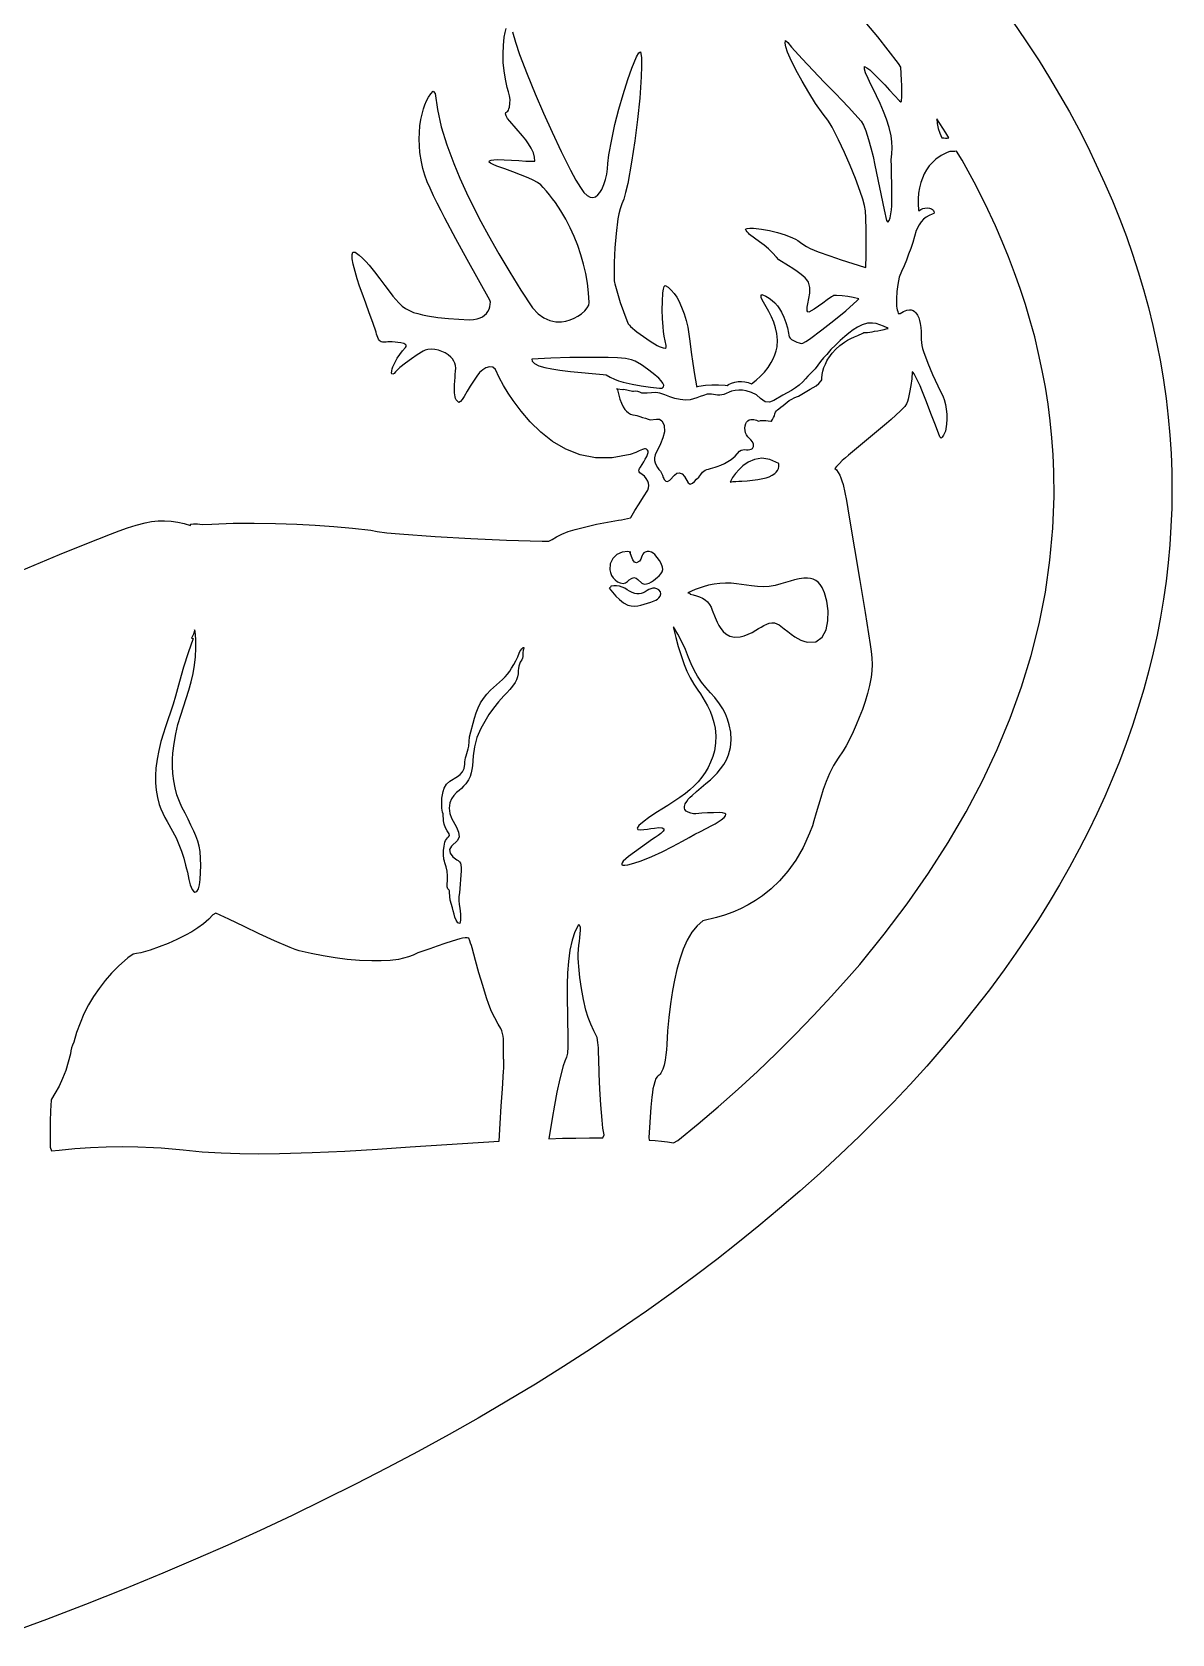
# Model space of a CAD drawing. Extents: x 0.6 to 24.6, y 0.3 to 12.3.
# Drawn here: x 19.74 to 24.57, y 1.49 to 8.28 of the extents above; entities that cross this region are included whole.
import ezdxf

# ---------------------------------------------------------------- set-up
doc = ezdxf.new("R2010")
doc.units = 0
doc.linetypes.add('0', pattern=[0])
doc.layers.add('1', color=7, linetype='0')

msp = doc.modelspace()

# ---------------------------------------------------------------- linework, layer by layer
at = {"layer": '1'}
for points in [[(23.897501, 8.328125), (23.955118, 8.244202), (24.011026, 8.159058), (24.05546, 8.088013), (24.098185, 8.015991), (24.139444, 7.943054), (24.179239, 7.869324), (24.217325, 7.794678), (24.253702, 7.719299), (24.288614, 7.643127), (24.321817, 7.566223), (24.353312, 7.488586), (24.381144, 7.414917), (24.407511, 7.340576), (24.431681, 7.265625), (24.454142, 7.190125), (24.474894, 7.114075), (24.493448, 7.037537), (24.510294, 6.960571), (24.525431, 6.883179), (24.53837, 6.805481), (24.549601, 6.727478), (24.558878, 6.649231), (24.565714, 6.572388), (24.570597, 6.495117), (24.573526, 6.417725), (24.574503, 6.340332), (24.573526, 6.262878), (24.570353, 6.185486), (24.56547, 6.108215), (24.558634, 6.031128), (24.549601, 5.954163), (24.538858, 5.877502), (24.526163, 5.801147), (24.511271, 5.725159), (24.494669, 5.649536), (24.476114, 5.574341), (24.454874, 5.496277), (24.431681, 5.418762), (24.406778, 5.341797), (24.380167, 5.265503), (24.351603, 5.189758), (24.321329, 5.114746), (24.289347, 5.040466), (24.255655, 4.966919), (24.220255, 4.894226), (24.180948, 4.817505), (24.139933, 4.741638), (24.097696, 4.666626), (24.053507, 4.592529), (24.008097, 4.519348), (23.960978, 4.447083), (23.912638, 4.375854), (23.862589, 4.305603), (23.800089, 4.221436), (23.736124, 4.13855), (23.67045, 4.056946), (23.603312, 3.976685), (23.534464, 3.897705), (23.463907, 3.820129), (23.39213, 3.743958), (23.318644, 3.66925), (23.249308, 3.600586), (23.166544, 3.521729), (23.082315, 3.444275), (22.996866, 3.368103), (22.91044, 3.293335), (22.822794, 3.21991), (22.733927, 3.147888), (22.643839, 3.077332), (22.552774, 3.00824), (22.460489, 2.940552), (22.345743, 2.858887), (22.229532, 2.778931), (22.112345, 2.700684), (21.993937, 2.624268), (21.874552, 2.549561), (21.753946, 2.476685), (21.632364, 2.40564), (21.509562, 2.336365), (21.37797, 2.264404), (21.245401, 2.194031), (21.111856, 2.125305), (20.977823, 2.058228), (20.842813, 1.992859), (20.706827, 1.929138), (20.570108, 1.867126), (20.432901, 1.806763), (20.294718, 1.748108), (20.130899, 1.680786), (19.966349, 1.615356), (19.80131, 1.55188), (19.635294, 1.490234)], [(19.641886, 5.976379), (19.749063, 6.021912), (19.85673, 6.066589), (19.96464, 6.110229), (20.073038, 6.153015), (20.108927, 6.16687), (20.145304, 6.179565), (20.182169, 6.191162), (20.219278, 6.201538), (20.246866, 6.20636), (20.274454, 6.208984), (20.302286, 6.209412), (20.330118, 6.207642), (20.357706, 6.203735), (20.38505, 6.197632), (20.411661, 6.189392), (20.410929, 6.190796), (20.410929, 6.192322), (20.411661, 6.193665), (20.412882, 6.194641), (20.415079, 6.195618), (20.424112, 6.196838), (20.433146, 6.197205), (20.441935, 6.196655), (20.450968, 6.195313), (20.464396, 6.193481), (20.502726, 6.195313), (20.592569, 6.198914), (20.682657, 6.200012), (20.772501, 6.19873), (20.862345, 6.194946), (20.941202, 6.190857), (21.019815, 6.185486), (21.098429, 6.178711), (21.177042, 6.170593), (21.203409, 6.164551), (21.244181, 6.159058), (21.298136, 6.153748), (21.449259, 6.143127), (21.600626, 6.134583), (21.751993, 6.128174), (21.903605, 6.123779), (21.932169, 6.123718), (21.946329, 6.130005), (21.963907, 6.142212), (21.986612, 6.153381), (22.013224, 6.163635), (22.042765, 6.172913), (22.088419, 6.184387), (22.134317, 6.194702), (22.18046, 6.203857), (22.226847, 6.211853), (22.239542, 6.214172), (22.252237, 6.216736), (22.264933, 6.219543), (22.277384, 6.222656), (22.279337, 6.223938), (22.296915, 6.253174), (22.314737, 6.282227), (22.333048, 6.311035), (22.351603, 6.339661), (22.355021, 6.348999), (22.355997, 6.358826), (22.354776, 6.368652), (22.351114, 6.377869), (22.345011, 6.388733), (22.337198, 6.398315), (22.327921, 6.406433), (22.317179, 6.412842), (22.314737, 6.417236), (22.314005, 6.422119), (22.314737, 6.427063), (22.316935, 6.431519), (22.319864, 6.437439), (22.326944, 6.448242), (22.334024, 6.459229), (22.340616, 6.470398), (22.346964, 6.481689), (22.350626, 6.490295), (22.353312, 6.499329), (22.352823, 6.504639), (22.350626, 6.50946), (22.346476, 6.513062), (22.341593, 6.515015), (22.337687, 6.514893), (22.32963, 6.51239), (22.321817, 6.509399), (22.314249, 6.505981), (22.306681, 6.502075), (22.300333, 6.499146), (22.27714, 6.491028), (22.200968, 6.475952), (22.129923, 6.476196), (22.064005, 6.489502), (22.003214, 6.513672), (21.947794, 6.546509), (21.897745, 6.585693), (21.852823, 6.62915), (21.813761, 6.674438), (21.780558, 6.719421), (21.759317, 6.751038), (21.739786, 6.783691), (21.72172, 6.8172), (21.705362, 6.851563), (21.694132, 6.861084), (21.679483, 6.862732), (21.665079, 6.858704), (21.651407, 6.850037), (21.638224, 6.837646), (21.625772, 6.822449), (21.611856, 6.801575), (21.598185, 6.780334), (21.585245, 6.758789), (21.573038, 6.736877), (21.564493, 6.724365), (21.556925, 6.715698), (21.549845, 6.711548), (21.543985, 6.716187), (21.539347, 6.721985), (21.536173, 6.728638), (21.53422, 6.73584), (21.532022, 6.752502), (21.53129, 6.769287), (21.53129, 6.786133), (21.532755, 6.802856), (21.533976, 6.816467), (21.534952, 6.830078), (21.535929, 6.843689), (21.536661, 6.8573), (21.535685, 6.867554), (21.532999, 6.877563), (21.528849, 6.887024), (21.523233, 6.895691), (21.516397, 6.903381), (21.504679, 6.913086), (21.491739, 6.921265), (21.478067, 6.927795), (21.463663, 6.932556), (21.448771, 6.935547), (21.43339, 6.936646), (21.418253, 6.935852), (21.407755, 6.933228), (21.399454, 6.929016), (21.373819, 6.913147), (21.348673, 6.896362), (21.324015, 6.878601), (21.300333, 6.859924), (21.293497, 6.853882), (21.287149, 6.847473), (21.281046, 6.84082), (21.275187, 6.833862), (21.269571, 6.831482), (21.266397, 6.832336), (21.264688, 6.836121), (21.265909, 6.845093), (21.267862, 6.853821), (21.270792, 6.862366), (21.274698, 6.870483), (21.279581, 6.881836), (21.288614, 6.898926), (21.299112, 6.9151), (21.311075, 6.930298), (21.324503, 6.944275), (21.3267, 6.947937), (21.3267, 6.952148), (21.324991, 6.955994), (21.321573, 6.958496), (21.316446, 6.960938), (21.304239, 6.963867), (21.291788, 6.966064), (21.279337, 6.967468), (21.266642, 6.96814), (21.25712, 6.968872), (21.249308, 6.967957), (21.241495, 6.967468), (21.233683, 6.967224), (21.22587, 6.967407), (21.220499, 6.968872), (21.21586, 6.971619), (21.211954, 6.975464), (21.209269, 6.980225), (21.205851, 6.987061), (21.203165, 6.994141), (21.200724, 7.001404), (21.199015, 7.00885), (21.18461, 7.050354), (21.170206, 7.091736), (21.155069, 7.132996), (21.139933, 7.174133), (21.12919, 7.204712), (21.119425, 7.235535), (21.110392, 7.266663), (21.102335, 7.297974), (21.098185, 7.320801), (21.097208, 7.338074), (21.100626, 7.348816), (21.110636, 7.348267), (21.126749, 7.336243), (21.14213, 7.322998), (21.15629, 7.308655), (21.169474, 7.293335), (21.192179, 7.264709), (21.214396, 7.23584), (21.236612, 7.206726), (21.258341, 7.177429), (21.27006, 7.16217), (21.282511, 7.147461), (21.295694, 7.133362), (21.309366, 7.119873), (21.324503, 7.109436), (21.34086, 7.100586), (21.35795, 7.093384), (21.375528, 7.087952), (21.396036, 7.082581), (21.417521, 7.078125), (21.461466, 7.071777), (21.505655, 7.067017), (21.550089, 7.063782), (21.594522, 7.062073), (21.612101, 7.063354), (21.627481, 7.066101), (21.640177, 7.070129), (21.650187, 7.074707), (21.658976, 7.080811), (21.667032, 7.088379), (21.67338, 7.097168), (21.678263, 7.106934), (21.681437, 7.117371), (21.682901, 7.128174), (21.683878, 7.13623), (21.681437, 7.145386), (21.632853, 7.231567), (21.584757, 7.318115), (21.537394, 7.405029), (21.490519, 7.492249), (21.474405, 7.523865), (21.458536, 7.555603), (21.442911, 7.587524), (21.427774, 7.619568), (21.416056, 7.64679), (21.406046, 7.674622), (21.397745, 7.703064), (21.391397, 7.731934), (21.385294, 7.771118), (21.382608, 7.799194), (21.381876, 7.827393), (21.382608, 7.85553), (21.38505, 7.883667), (21.389444, 7.911499), (21.395304, 7.939087), (21.400187, 7.95636), (21.406046, 7.973328), (21.413126, 7.989807), (21.421427, 8.005737), (21.431437, 8.020325), (21.44169, 8.030396), (21.450235, 8.021667), (21.459024, 7.952698), (21.475626, 7.879456), (21.499063, 7.803101), (21.528116, 7.724915), (21.554728, 7.662292), (21.58256, 7.600342), (21.612101, 7.539124), (21.643351, 7.478638), (21.675821, 7.418945), (21.719767, 7.340759), (21.765665, 7.263611), (21.813028, 7.1875), (21.862345, 7.112549), (21.885782, 7.087402), (21.91044, 7.069763), (21.935587, 7.058777), (21.960733, 7.053589), (21.985636, 7.053406), (22.003702, 7.056274), (22.021524, 7.061218), (22.038614, 7.068054), (22.054728, 7.076782), (22.069864, 7.08728), (22.08378, 7.099426), (22.094522, 7.112244), (22.101114, 7.12439), (22.103067, 7.134888), (22.100138, 7.175964), (22.095255, 7.216797), (22.088175, 7.257385), (22.078897, 7.297485), (22.067911, 7.337097), (22.054728, 7.376099), (22.039591, 7.414429), (22.022501, 7.451904), (22.003458, 7.488403), (21.982706, 7.523987), (21.960245, 7.558411), (21.947794, 7.575195), (21.934855, 7.591431), (21.921183, 7.607239), (21.907022, 7.622559), (21.897257, 7.633484), (21.883097, 7.644043), (21.865274, 7.654236), (21.844522, 7.664001), (21.811563, 7.677002), (21.77836, 7.689514), (21.744913, 7.701599), (21.711466, 7.713257), (21.695841, 7.719666), (21.684366, 7.725403), (21.678019, 7.730774), (21.679972, 7.735046), (21.687784, 7.737976), (21.698771, 7.739807), (21.712198, 7.740723), (21.74296, 7.740173), (21.773478, 7.738953), (21.804239, 7.737122), (21.834757, 7.734619), (21.844034, 7.734131), (21.853312, 7.734009), (21.862589, 7.734131), (21.871866, 7.734619), (21.87089, 7.751648), (21.866007, 7.76947), (21.85673, 7.788757), (21.845987, 7.807251), (21.83378, 7.824829), (21.820353, 7.84137), (21.766397, 7.903442), (21.756876, 7.91571), (21.750284, 7.92627), (21.747355, 7.934937), (21.749063, 7.939941), (21.753702, 7.94281), (21.757608, 7.946594), (21.760782, 7.951172), (21.762735, 7.956299), (21.764688, 7.962708), (21.766886, 7.979004), (21.76713, 7.995483), (21.765177, 8.01178), (21.761271, 8.027771), (21.755167, 8.04718), (21.747355, 8.082153), (21.741739, 8.117554), (21.738565, 8.153198), (21.737589, 8.188965), (21.73881, 8.224792), (21.742228, 8.260437), (21.746134, 8.280334), (21.750772, 8.296692)], [(21.777384, 8.282959), (21.790079, 8.238647), (21.807901, 8.186157), (21.839884, 8.102783), (21.873575, 8.02002), (21.908976, 7.937927), (21.945841, 7.856567), (21.984171, 7.77594), (22.02421, 7.696045), (22.046915, 7.653992), (22.06547, 7.622498), (22.080118, 7.602173), (22.094034, 7.588989), (22.10673, 7.582031), (22.118692, 7.580566), (22.129679, 7.583801), (22.139444, 7.591064), (22.148478, 7.601501), (22.15629, 7.614258), (22.165323, 7.635254), (22.172647, 7.656982), (22.177774, 7.679321), (22.180948, 7.701965), (22.182169, 7.724854), (22.186319, 7.761047), (22.198282, 7.825867), (22.212198, 7.890259), (22.228067, 7.954102), (22.246378, 8.017456), (22.266397, 8.0802), (22.274698, 8.104736), (22.283731, 8.129089), (22.293497, 8.153137), (22.303751, 8.17688), (22.313517, 8.193787), (22.320597, 8.198425), (22.324259, 8.173401), (22.325235, 8.137329), (22.324015, 8.092224), (22.317179, 8.001282), (22.307901, 7.910583), (22.296427, 7.820129), (22.282511, 7.72998), (22.266153, 7.640259), (22.257364, 7.601807), (22.249308, 7.573853), (22.240763, 7.55365), (22.233927, 7.532837), (22.228556, 7.511597), (22.224894, 7.48999), (22.217081, 7.428284), (22.211954, 7.366333), (22.209024, 7.304199), (22.20878, 7.242004), (22.208536, 7.234863), (22.209024, 7.227661), (22.210001, 7.220581), (22.211466, 7.213562), (22.222696, 7.174377), (22.234903, 7.135437), (22.247843, 7.096863), (22.262003, 7.058594), (22.264933, 7.051575), (22.268595, 7.044983), (22.273233, 7.03894), (22.278605, 7.033569), (22.305216, 7.011414), (22.333048, 6.990601), (22.361856, 6.971191), (22.391642, 6.953247), (22.399454, 6.949097), (22.407511, 6.945801), (22.416056, 6.94342), (22.424601, 6.941895), (22.429972, 6.944214), (22.429239, 6.952454), (22.424845, 6.972107), (22.421183, 6.991882), (22.418497, 7.011841), (22.416788, 7.031921), (22.414103, 7.067871), (22.412882, 7.103943), (22.41337, 7.140015), (22.415323, 7.176025), (22.417521, 7.19165), (22.420938, 7.202393), (22.424845, 7.207581), (22.43754, 7.200195), (22.451212, 7.1875), (22.463419, 7.173401), (22.473917, 7.15802), (22.482706, 7.141663), (22.494669, 7.114685), (22.505167, 7.086975), (22.513956, 7.058716), (22.520792, 7.029968), (22.525919, 7.000854), (22.529337, 6.971497), (22.53544, 6.924011), (22.542276, 6.876526), (22.549845, 6.829224), (22.557901, 6.781982), (22.559122, 6.77771), (22.562296, 6.779297), (22.567911, 6.780823), (22.595743, 6.784668), (22.623575, 6.786621), (22.651651, 6.786682), (22.679483, 6.78479), (22.688517, 6.78302), (22.694132, 6.786865), (22.707071, 6.79303), (22.720743, 6.797424), (22.734903, 6.799927), (22.749063, 6.800476), (22.763468, 6.799194), (22.777384, 6.795959), (22.790812, 6.790833), (22.810587, 6.805847), (22.828897, 6.822388), (22.845987, 6.840393), (22.861368, 6.859741), (22.875284, 6.88031), (22.883097, 6.896301), (22.889933, 6.912842), (22.895304, 6.929871), (22.899454, 6.947205), (22.901407, 6.975708), (22.89921, 7.003113), (22.893595, 7.02771), (22.885782, 7.051758), (22.876017, 7.075012), (22.864298, 7.097351), (22.83671, 7.145874), (22.832071, 7.156616), (22.831583, 7.164307), (22.835733, 7.168518), (22.852091, 7.161804), (22.866007, 7.153564), (22.878702, 7.143982), (22.890665, 7.133057), (22.901163, 7.120972), (22.91044, 7.10791), (22.918253, 7.093872), (22.928263, 7.072449), (22.936808, 7.050354), (22.943399, 7.027649), (22.948282, 7.004456), (22.949259, 6.997131), (22.9517, 6.990234), (22.955606, 6.98407), (22.960733, 6.978882), (22.967081, 6.975037), (22.975626, 6.970947), (22.984171, 6.967285), (22.99296, 6.964111), (23.001993, 6.961365), (23.009562, 6.963013), (23.021524, 6.969666), (23.037638, 6.980103), (23.089884, 7.018738), (23.140909, 7.058838), (23.190714, 7.100464), (23.239298, 7.143494), (23.246134, 7.150513), (23.22294, 7.155884), (23.199503, 7.160095), (23.176065, 7.163147), (23.152384, 7.165039), (23.146524, 7.165161), (23.140909, 7.164246), (23.135538, 7.16217), (23.130655, 7.15918), (23.112345, 7.145874), (23.094278, 7.132629), (23.075724, 7.119507), (23.057413, 7.106445), (23.034464, 7.093689), (23.030069, 7.095215), (23.027872, 7.099365), (23.02714, 7.107117), (23.027384, 7.114868), (23.02836, 7.12262), (23.030313, 7.130127), (23.03837, 7.174805), (23.039103, 7.186646), (23.03837, 7.198486), (23.036173, 7.210144), (23.032755, 7.221436), (23.026407, 7.230713), (23.018839, 7.23938), (23.002481, 7.253784), (22.985147, 7.26709), (22.967081, 7.279236), (22.948282, 7.290161), (22.907267, 7.316162), (22.897013, 7.326721), (22.880899, 7.345093), (22.863565, 7.362183), (22.844767, 7.37793), (22.824991, 7.392212), (22.783243, 7.423706), (22.778116, 7.428711), (22.773478, 7.434204), (22.769327, 7.440125), (22.765909, 7.446411), (22.772745, 7.449341), (22.784708, 7.450195), (22.799601, 7.449829), (22.83378, 7.445923), (22.867472, 7.43988), (22.900919, 7.431763), (22.933634, 7.421509), (22.965616, 7.409241), (22.977335, 7.403809), (22.988321, 7.397461), (22.999063, 7.390198), (23.009073, 7.382141), (23.024454, 7.372803), (23.040567, 7.364441), (23.057169, 7.356995), (23.074015, 7.350586), (23.122843, 7.333008), (23.171915, 7.316101), (23.221231, 7.299866), (23.270792, 7.284363), (23.275919, 7.283569), (23.276896, 7.336182), (23.27714, 7.388794), (23.27714, 7.441467), (23.276407, 7.49408), (23.274454, 7.523621), (23.270304, 7.546204), (23.262735, 7.573669), (23.252726, 7.605103), (23.231974, 7.661133), (23.209513, 7.716492), (23.185587, 7.771179), (23.159952, 7.825195), (23.132853, 7.878357), (23.124552, 7.89325), (23.115519, 7.907532), (23.105509, 7.921265), (23.094522, 7.934265), (23.063272, 7.979492), (23.033731, 8.025757), (23.005655, 8.07312), (22.979532, 8.121338), (22.954874, 8.170532), (22.943888, 8.196533), (22.936563, 8.218384), (22.93339, 8.235046), (22.935343, 8.245422), (22.944864, 8.237183), (22.960978, 8.217773), (23.006388, 8.167603), (23.05253, 8.118103), (23.099405, 8.069275), (23.147013, 8.021118), (23.174845, 7.992432), (23.202433, 7.963379), (23.229532, 7.933838), (23.256144, 7.903931), (23.266397, 7.886841), (23.276407, 7.862488), (23.287638, 7.826721), (23.297892, 7.790649), (23.306925, 7.754272), (23.314737, 7.71759), (23.353312, 7.527649), (23.364298, 7.4823), (23.369425, 7.475891), (23.374796, 7.483215), (23.37919, 7.493774), (23.382608, 7.510864), (23.38505, 7.528198), (23.386515, 7.545593), (23.386759, 7.563049), (23.386515, 7.600708), (23.386026, 7.638306), (23.385294, 7.675964), (23.384317, 7.713562), (23.383829, 7.740234), (23.387003, 7.765625), (23.38798, 7.79126), (23.386759, 7.816833), (23.383341, 7.842224), (23.375284, 7.877625), (23.364298, 7.911865), (23.351603, 7.945496), (23.337442, 7.978577), (23.321817, 8.010925), (23.30961, 8.035156), (23.297647, 8.059631), (23.286173, 8.08429), (23.274942, 8.10907), (23.270304, 8.124695), (23.270548, 8.135254), (23.281046, 8.129639), (23.292765, 8.12085), (23.314737, 8.100586), (23.335978, 8.07959), (23.356485, 8.057861), (23.376261, 8.0354), (23.418741, 7.990173), (23.424845, 7.985779), (23.427774, 7.987244), (23.428995, 8.009705), (23.429239, 8.032166), (23.428751, 8.054626), (23.427042, 8.077026), (23.424112, 8.132202), (23.414347, 8.147888), (23.37089, 8.205017), (23.326456, 8.261475), (23.281046, 8.317139)]]:
    msp.add_lwpolyline(points, dxfattribs=at)
for points in [[(23.577188, 7.91449), (23.579142, 7.893433), (23.583292, 7.872742), (23.590128, 7.852661), (23.598917, 7.833496), (23.606241, 7.832642), (23.613565, 7.832336), (23.62089, 7.83252), (23.628214, 7.833191), (23.615763, 7.85376), (23.603067, 7.874146), (23.590372, 7.894409)], [(24.049112, 6.704163), (24.037638, 6.77594), (24.02421, 6.847412), (24.009073, 6.918518), (23.992228, 6.989197), (23.973429, 7.058044), (23.952921, 7.126343), (23.930948, 7.194214), (23.907267, 7.261475), (23.881876, 7.328125), (23.854776, 7.394165), (23.826212, 7.459534), (23.782511, 7.552795), (23.734903, 7.645874), (23.684122, 7.738464), (23.66044, 7.776855), (23.65336, 7.776001), (23.646524, 7.775452), (23.639444, 7.775146), (23.632364, 7.775146), (23.620646, 7.770996), (23.595011, 7.757813), (23.573038, 7.742249), (23.558634, 7.72876), (23.54545, 7.713928), (23.533976, 7.697815), (23.52421, 7.680725), (23.516153, 7.662659), (23.509806, 7.643921), (23.503946, 7.621338), (23.50004, 7.598328), (23.497843, 7.575073), (23.497599, 7.551697), (23.499308, 7.528442), (23.501261, 7.523438), (23.509073, 7.528992), (23.517618, 7.53302), (23.526896, 7.535339), (23.536173, 7.535889), (23.545694, 7.534668), (23.554728, 7.531677), (23.559122, 7.529053), (23.56254, 7.52533), (23.564981, 7.520813), (23.565958, 7.515808), (23.564737, 7.51178), (23.557901, 7.509338), (23.544474, 7.504028), (23.531778, 7.496765), (23.520548, 7.487732), (23.510782, 7.477051), (23.502726, 7.465027), (23.489054, 7.44104), (23.48295, 7.415161), (23.475626, 7.389648), (23.467081, 7.364441), (23.45756, 7.339661), (23.448038, 7.315186), (23.438028, 7.290833), (23.427774, 7.266602), (23.417276, 7.242554), (23.411173, 7.212036), (23.407511, 7.181152), (23.406046, 7.150085), (23.406778, 7.119019), (23.407755, 7.111389), (23.40922, 7.103821), (23.411173, 7.096375), (23.41337, 7.088989), (23.421183, 7.087891), (23.436319, 7.097229), (23.449503, 7.102539), (23.461466, 7.104309), (23.469034, 7.103516), (23.476358, 7.101013), (23.482706, 7.096985), (23.488077, 7.091553), (23.494913, 7.081238), (23.500284, 7.07019), (23.50419, 7.058472), (23.506632, 7.046387), (23.509073, 7.029541), (23.510782, 7.012512), (23.511026, 6.995483), (23.510538, 6.978455), (23.511759, 6.965454), (23.513712, 6.952515), (23.516886, 6.939819), (23.521036, 6.927429), (23.539347, 6.878418), (23.559366, 6.829956), (23.580851, 6.782227), (23.6038, 6.735229), (23.608438, 6.723206), (23.61381, 6.703064), (23.617472, 6.682495), (23.619669, 6.661743), (23.619913, 6.640869), (23.618692, 6.619995), (23.615519, 6.599365), (23.613321, 6.589844), (23.610147, 6.580627), (23.605753, 6.57196), (23.600382, 6.563843), (23.595255, 6.559631), (23.590372, 6.566101), (23.571329, 6.615723), (23.552286, 6.665222), (23.532999, 6.714661), (23.513468, 6.764038), (23.506388, 6.781555), (23.498575, 6.798767), (23.49003, 6.815674), (23.480997, 6.832275), (23.475382, 6.839294), (23.473185, 6.840576), (23.470743, 6.811584), (23.466837, 6.782776), (23.461954, 6.75415), (23.455851, 6.725708), (23.452921, 6.71521), (23.449259, 6.705688), (23.441202, 6.69458), (23.422647, 6.675537), (23.40336, 6.657166), (23.383585, 6.639465), (23.363321, 6.622375), (23.202677, 6.488037), (23.189493, 6.476563), (23.17631, 6.464722), (23.163858, 6.452576), (23.151407, 6.440063), (23.14506, 6.430725), (23.151896, 6.425659), (23.159464, 6.415039), (23.165567, 6.403748), (23.170694, 6.391785), (23.174601, 6.379395), (23.179483, 6.363525), (23.18754, 6.329346), (23.194376, 6.294983), (23.20048, 6.260437), (23.205362, 6.225708), (23.228556, 6.09082), (23.251017, 5.955872), (23.272989, 5.820801), (23.29423, 5.685608), (23.298624, 5.654968), (23.301798, 5.628052), (23.302774, 5.601013), (23.301554, 5.573975), (23.29838, 5.547058), (23.291544, 5.511963), (23.282999, 5.477234), (23.272989, 5.442932), (23.261515, 5.409119), (23.248331, 5.375854), (23.235636, 5.345215), (23.222208, 5.31488), (23.208048, 5.284973), (23.192911, 5.255432), (23.179483, 5.233887), (23.158487, 5.203369), (23.139688, 5.171509), (23.122599, 5.138611), (23.10795, 5.104614), (23.095255, 5.069824), (23.084757, 5.036987), (23.074747, 5.003967), (23.064981, 4.970886), (23.055704, 4.937683), (23.049356, 4.916809), (23.037638, 4.884949), (23.009806, 4.824219), (22.9788, 4.770691), (22.945597, 4.723938), (22.910685, 4.683533), (22.874796, 4.648926), (22.838175, 4.619629), (22.808146, 4.599243), (22.776896, 4.580811), (22.744669, 4.564331), (22.711466, 4.549988), (22.677286, 4.537781), (22.642374, 4.52771), (22.585489, 4.513), (22.560587, 4.492371), (22.53837, 4.464905), (22.519083, 4.431641), (22.501993, 4.393738), (22.487345, 4.350708), (22.474649, 4.306946), (22.464396, 4.262695), (22.456095, 4.217957), (22.44755, 4.161072), (22.440714, 4.104004), (22.435587, 4.046753), (22.431925, 3.98938), (22.43046, 3.967163), (22.428263, 3.945007), (22.425089, 3.922974), (22.420938, 3.901123), (22.418497, 3.892578), (22.415323, 3.884216), (22.411417, 3.876099), (22.407267, 3.868225), (22.403605, 3.863892), (22.399698, 3.859802), (22.395548, 3.856018), (22.390909, 3.8526), (22.385782, 3.844666), (22.380655, 3.830444), (22.376505, 3.815918), (22.373331, 3.801147), (22.371134, 3.786194), (22.368448, 3.766602), (22.364542, 3.723816), (22.361124, 3.680969), (22.358194, 3.638123), (22.355509, 3.595276), (22.357462, 3.584412), (22.383341, 3.582153), (22.40922, 3.579468), (22.435099, 3.576416), (22.460733, 3.572937), (22.478556, 3.582031), (22.565226, 3.652893), (22.650431, 3.725464), (22.734171, 3.799622), (22.816446, 3.875427), (22.897501, 3.952759), (22.976847, 4.031677), (23.054728, 4.112061), (23.130899, 4.19397), (23.205606, 4.277344), (23.25004, 4.328979), (23.354532, 4.45697), (23.451944, 4.585754), (23.542276, 4.71521), (23.625772, 4.845398), (23.701944, 4.976196), (23.77128, 5.107666), (23.833536, 5.239685), (23.888468, 5.372253), (23.936563, 5.505371), (23.977335, 5.639038), (24.011026, 5.773071), (24.037882, 5.907593), (24.057169, 6.042419), (24.069376, 6.177673), (24.074747, 6.313232), (24.073526, 6.41748), (24.070353, 6.48938), (24.065226, 6.561157), (24.058146, 6.632751)], [(23.242716, 6.995544), (23.263224, 7.005737), (23.268106, 7.007324), (23.272501, 7.008057), (23.282755, 7.008484), (23.293009, 7.009583), (23.303019, 7.011292), (23.313028, 7.01355), (23.326456, 7.01532), (23.340128, 7.0177), (23.353312, 7.020752), (23.366495, 7.024414), (23.370646, 7.024902), (23.366007, 7.028076), (23.351358, 7.035339), (23.336222, 7.041138), (23.320353, 7.04541), (23.304239, 7.048157), (23.282511, 7.047241), (23.260538, 7.041016), (23.240763, 7.030762), (23.221964, 7.018982), (23.204142, 7.005737), (23.187296, 6.99115), (23.166788, 6.97345), (23.147013, 6.954834), (23.12797, 6.935303), (23.110147, 6.914856), (23.097208, 6.900024), (23.084513, 6.884827), (23.072306, 6.869263), (23.060587, 6.853455), (23.052774, 6.844727), (23.041544, 6.833618), (23.030313, 6.822266), (23.019571, 6.810791), (23.008829, 6.799072), (22.993692, 6.785217), (22.977335, 6.772644), (22.960245, 6.761414), (22.942179, 6.751587), (22.923868, 6.742004), (22.886515, 6.719177), (22.86796, 6.712341), (22.848917, 6.713928), (22.830118, 6.728027), (22.812296, 6.743286), (22.791544, 6.754089), (22.768595, 6.76062), (22.753214, 6.762756), (22.737589, 6.763367), (22.722208, 6.762329), (22.706827, 6.759766), (22.674356, 6.745667), (22.665812, 6.743042), (22.656778, 6.741699), (22.647745, 6.741638), (22.638712, 6.742981), (22.629923, 6.744751), (22.621134, 6.745911), (22.612345, 6.746399), (22.603556, 6.746155), (22.587931, 6.741333), (22.574015, 6.735962), (22.559855, 6.731079), (22.545694, 6.726746), (22.53129, 6.7229), (22.511271, 6.720886), (22.488565, 6.723389), (22.466349, 6.727966), (22.444376, 6.734619), (22.42338, 6.743347), (22.402872, 6.751038), (22.385294, 6.753296), (22.349161, 6.750793), (22.32548, 6.750549), (22.317667, 6.7547), (22.309122, 6.757385), (22.300333, 6.758545), (22.2913, 6.758118), (22.286417, 6.758118), (22.249308, 6.765564), (22.245401, 6.76532), (22.221964, 6.767578), (22.220011, 6.770447), (22.220499, 6.767578), (22.22172, 6.767456), (22.222696, 6.766785), (22.223185, 6.765808), (22.223185, 6.764648), (22.224894, 6.759155), (22.228312, 6.74176), (22.233194, 6.724731), (22.239542, 6.708191), (22.247355, 6.692261), (22.254679, 6.681763), (22.261515, 6.674011), (22.269327, 6.66748), (22.27836, 6.662354), (22.288126, 6.658813), (22.298136, 6.656921), (22.30546, 6.655334), (22.317423, 6.651855), (22.329386, 6.648193), (22.341105, 6.644226), (22.352823, 6.640076), (22.362101, 6.638245), (22.388468, 6.641052), (22.400919, 6.640198), (22.411417, 6.63385), (22.420206, 6.614502), (22.421915, 6.587463), (22.415812, 6.561157), (22.404825, 6.535645), (22.382364, 6.48938), (22.379435, 6.475952), (22.379923, 6.465271), (22.382364, 6.454773), (22.386271, 6.444824), (22.391886, 6.435608), (22.398722, 6.427429), (22.404825, 6.419861), (22.409952, 6.411621), (22.414103, 6.402771), (22.417276, 6.393555), (22.418985, 6.38916), (22.421183, 6.38501), (22.424112, 6.381226), (22.427286, 6.377747), (22.435099, 6.37677), (22.444864, 6.382446), (22.464396, 6.402893), (22.473917, 6.411011), (22.485147, 6.413574), (22.497355, 6.408447), (22.50712, 6.3974), (22.522501, 6.370667), (22.530558, 6.364746), (22.540567, 6.369385), (22.549356, 6.375916), (22.55839, 6.385437), (22.567423, 6.395203), (22.575968, 6.405273), (22.584024, 6.415649), (22.589151, 6.420349), (22.595011, 6.424194), (22.601358, 6.427063), (22.608194, 6.428955), (22.617716, 6.430969), (22.627237, 6.433533), (22.636515, 6.436523), (22.645792, 6.440063), (22.661173, 6.445984), (22.67631, 6.452881), (22.690958, 6.460754), (22.704874, 6.469604), (22.72172, 6.48407), (22.74003, 6.504517), (22.746866, 6.508362), (22.754435, 6.510681), (22.762247, 6.511414), (22.77006, 6.510498), (22.776651, 6.510315), (22.783487, 6.511292), (22.789835, 6.513367), (22.795694, 6.516541), (22.800333, 6.524597), (22.800089, 6.53418), (22.795938, 6.543823), (22.789103, 6.552429), (22.782267, 6.55896), (22.775919, 6.566223), (22.770548, 6.574158), (22.766153, 6.582581), (22.763712, 6.592407), (22.76298, 6.602478), (22.763956, 6.612549), (22.766642, 6.622314), (22.770304, 6.628479), (22.775431, 6.633545), (22.781534, 6.637085), (22.788614, 6.638855), (22.795694, 6.638794), (22.80131, 6.63855), (22.806925, 6.637573), (22.81254, 6.635925), (22.817667, 6.633606), (22.823038, 6.632629), (22.829874, 6.634277), (22.840616, 6.634583), (22.851358, 6.634155), (22.862101, 6.633179), (22.872843, 6.631531), (22.875772, 6.63208), (22.880655, 6.639282), (22.884806, 6.646912), (22.888224, 6.655029), (22.890665, 6.663391), (22.893106, 6.669739), (22.896769, 6.675537), (22.901163, 6.680725), (22.906534, 6.684998), (22.915812, 6.691406), (22.925089, 6.698181), (22.933878, 6.705322), (22.942423, 6.71283), (22.9517, 6.719666), (22.96171, 6.725769), (22.971964, 6.731018), (22.982706, 6.735413), (22.99003, 6.738708), (23.039835, 6.768066), (23.053263, 6.77417), (23.065714, 6.782043), (23.077188, 6.791443), (23.087198, 6.802307), (23.089151, 6.8078), (23.090128, 6.813904), (23.091349, 6.829346), (23.094278, 6.844543), (23.098673, 6.859314), (23.104776, 6.873535), (23.107462, 6.880737), (23.110636, 6.887695), (23.114542, 6.894348), (23.118937, 6.900635), (23.132853, 6.9198), (23.148722, 6.937378), (23.1663, 6.953247), (23.185343, 6.967163), (23.199015, 6.975586), (23.213175, 6.983093), (23.227823, 6.989746)], [(22.246622, 6.797791), (22.284708, 6.788696), (22.323526, 6.781433), (22.362345, 6.77594), (22.401407, 6.772278), (22.412394, 6.772583), (22.418497, 6.777466), (22.41923, 6.784424), (22.415812, 6.79303), (22.408487, 6.802979), (22.397989, 6.813904), (22.374308, 6.833984), (22.349649, 6.852844), (22.324259, 6.870483), (22.297892, 6.886841), (22.282999, 6.892639), (22.256876, 6.897034), (22.222696, 6.900085), (22.182657, 6.901855), (22.101847, 6.902283), (22.021036, 6.901306), (21.940226, 6.899048), (21.859415, 6.895386), (21.860636, 6.886475), (21.87089, 6.87616), (21.8892, 6.867249), (21.914103, 6.85968), (21.944376, 6.853271), (21.977823, 6.847839), (22.023722, 6.842651), (22.06962, 6.837952), (22.115519, 6.833801), (22.161661, 6.8302), (22.174845, 6.82843), (22.19169, 6.818542), (22.209513, 6.81012), (22.227823, 6.803223)], [(22.750772, 6.377625), (22.773233, 6.379028), (22.79545, 6.381287), (22.817667, 6.38446), (22.839884, 6.38855), (22.853067, 6.391968), (22.866007, 6.396667), (22.878214, 6.402588), (22.889933, 6.409607), (22.896524, 6.415833), (22.901896, 6.423218), (22.905558, 6.431458), (22.907511, 6.440308), (22.907511, 6.452576), (22.869425, 6.469421), (22.835001, 6.474487), (22.804239, 6.470154), (22.77714, 6.458679), (22.75419, 6.442505), (22.738321, 6.427307), (22.723917, 6.410645), (22.711222, 6.3927), (22.700235, 6.373657), (22.712687, 6.375549), (22.725382, 6.376831), (22.738077, 6.377502)], [(22.275431, 6.076843), (22.279825, 6.07666), (22.267374, 6.079102), (22.242472, 6.076782), (22.220499, 6.066223), (22.202677, 6.049072), (22.192179, 6.0271), (22.189981, 6.001953), (22.192911, 5.989746), (22.197794, 5.978271), (22.20463, 5.967834), (22.213419, 5.958801), (22.223429, 5.951416), (22.234659, 5.945923), (22.24711, 5.944031), (22.256876, 5.946716), (22.265177, 5.952271), (22.272989, 5.958923), (22.281778, 5.965027), (22.292276, 5.968567), (22.301554, 5.966675), (22.309855, 5.960754), (22.325724, 5.94574), (22.335489, 5.941406), (22.346476, 5.941833), (22.35673, 5.945557), (22.366495, 5.9505), (22.375772, 5.956482), (22.384073, 5.963501), (22.39213, 5.970215), (22.400187, 5.97644), (22.406778, 5.984192), (22.411905, 5.993103), (22.414835, 6.002869), (22.413858, 6.013184), (22.408243, 6.027893), (22.400675, 6.041809), (22.391397, 6.054626), (22.380655, 6.066223), (22.374063, 6.072327), (22.366495, 6.076721), (22.357706, 6.079041), (22.348917, 6.079224), (22.340128, 6.077209), (22.334757, 6.073181), (22.330362, 6.068176), (22.327188, 6.062378), (22.325235, 6.05603), (22.323771, 6.05127), (22.321573, 6.046692), (22.318888, 6.042419), (22.315714, 6.038452), (22.303995, 6.031616), (22.295206, 6.034668), (22.288126, 6.04425)], [(22.248331, 5.861511), (22.266886, 5.851868), (22.280558, 5.848816), (22.294718, 5.847717), (22.308878, 5.848633), (22.32255, 5.851563), (22.33671, 5.855835), (22.35087, 5.860229), (22.364786, 5.864929), (22.378702, 5.869751), (22.386026, 5.873108), (22.392862, 5.877563), (22.398722, 5.883057), (22.403849, 5.889465), (22.406778, 5.899536), (22.404825, 5.908752), (22.398722, 5.91626), (22.389688, 5.921631), (22.381144, 5.923462), (22.372599, 5.923523), (22.364054, 5.921875), (22.356241, 5.918579), (22.348917, 5.913757), (22.339884, 5.908081), (22.331827, 5.903748), (22.323282, 5.900879), (22.314249, 5.899536), (22.304972, 5.899841), (22.296183, 5.901733), (22.284952, 5.906128), (22.273966, 5.911377), (22.263468, 5.917297), (22.253458, 5.92395), (22.242472, 5.92865), (22.230753, 5.931885), (22.21879, 5.933533), (22.206827, 5.933594), (22.195353, 5.933105), (22.194864, 5.930664), (22.193888, 5.928467), (22.192179, 5.926697), (22.189981, 5.925476), (22.188272, 5.924072), (22.201456, 5.906677), (22.21586, 5.890442), (22.231485, 5.875305)], [(22.749308, 5.93927), (22.728312, 5.942078), (22.704386, 5.944702), (22.68046, 5.945374), (22.656534, 5.944214), (22.632853, 5.941101), (22.609415, 5.936157), (22.586466, 5.929321), (22.56962, 5.923767), (22.553019, 5.917664), (22.536661, 5.911011), (22.520548, 5.90387), (22.530313, 5.902832), (22.531046, 5.898865), (22.544474, 5.895935), (22.557657, 5.89209), (22.570597, 5.88739), (22.583292, 5.881897), (22.594522, 5.874451), (22.604532, 5.865356), (22.613077, 5.854919), (22.619913, 5.843323), (22.624796, 5.830811), (22.636515, 5.799988), (22.645548, 5.779358), (22.652628, 5.765503), (22.661173, 5.752563), (22.671183, 5.740662), (22.682657, 5.730103), (22.699747, 5.720642), (22.719522, 5.716125), (22.742716, 5.717102), (22.76005, 5.721985), (22.77714, 5.728394), (22.793497, 5.736206), (22.809122, 5.745361), (22.820597, 5.752502), (22.832071, 5.759338), (22.844034, 5.765808), (22.855997, 5.771912), (22.866495, 5.775696), (22.877481, 5.777222), (22.888468, 5.776367), (22.898966, 5.773193), (22.908731, 5.767883), (22.915812, 5.763184), (22.93046, 5.751343), (22.945108, 5.739746), (22.960001, 5.728394), (22.975138, 5.717224), (22.987101, 5.710022), (22.999796, 5.704041), (23.01298, 5.699219), (23.026651, 5.695618), (23.064737, 5.697021), (23.091349, 5.715576), (23.107462, 5.746765), (23.11503, 5.785889), (23.115763, 5.828308), (23.110392, 5.869446), (23.101114, 5.904663), (23.091593, 5.926208), (23.082071, 5.940186), (23.073526, 5.948853), (23.063761, 5.956055), (23.053019, 5.961487), (23.0413, 5.965088), (23.029337, 5.966675), (23.01298, 5.966492), (22.993448, 5.963135), (22.973917, 5.958862), (22.95463, 5.953735), (22.935587, 5.947693), (22.915812, 5.942017), (22.891397, 5.935669), (22.866495, 5.93158), (22.841593, 5.929871), (22.816202, 5.93042), (22.7913, 5.93335)], [(20.422647, 5.710205), (20.401896, 5.649841), (20.382608, 5.588989), (20.364786, 5.52771), (20.348429, 5.466003), (20.338175, 5.432251), (20.327433, 5.398682), (20.316202, 5.365234), (20.304728, 5.331909), (20.297647, 5.309509), (20.286417, 5.273254), (20.27714, 5.236389), (20.27006, 5.199036), (20.265177, 5.161377), (20.263468, 5.130127), (20.263956, 5.098816), (20.266886, 5.067627), (20.272013, 5.036804), (20.279581, 5.006409), (20.286417, 4.987854), (20.29423, 4.969727), (20.303019, 4.951965), (20.31254, 4.934692), (20.35087, 4.865173), (20.362833, 4.836975), (20.373575, 4.808289), (20.383097, 4.779114), (20.391153, 4.749573), (20.395548, 4.734558), (20.39921, 4.719421), (20.402628, 4.704163), (20.405558, 4.688843), (20.407999, 4.677795), (20.411173, 4.666931), (20.415079, 4.65625), (20.419474, 4.645874), (20.424356, 4.639343), (20.430216, 4.635803), (20.439005, 4.638428), (20.445597, 4.649414), (20.450235, 4.666748), (20.453165, 4.688538), (20.455118, 4.718323), (20.455606, 4.748169), (20.45463, 4.778015), (20.452433, 4.8078), (20.448282, 4.830017), (20.442423, 4.851929), (20.435099, 4.873352), (20.42631, 4.894226), (20.414103, 4.919739), (20.401651, 4.945129), (20.388712, 4.970337), (20.375528, 4.995361), (20.364786, 5.01886), (20.354532, 5.047668), (20.346476, 5.077209), (20.340616, 5.107178), (20.33671, 5.137573), (20.335245, 5.168091), (20.335978, 5.198669), (20.337198, 5.224915), (20.342081, 5.265808), (20.349161, 5.306335), (20.358927, 5.346436), (20.370646, 5.385864), (20.404825, 5.491516), (20.414835, 5.526367), (20.422892, 5.561707), (20.428995, 5.597473), (20.432657, 5.633545), (20.434366, 5.6698), (20.434122, 5.706055), (20.431437, 5.742249), (20.429483, 5.746887), (20.427286, 5.737915), (20.424356, 5.729065), (20.420694, 5.72052), (20.416544, 5.712219)], [(22.247599, 4.765991), (22.243204, 4.76001), (22.240763, 4.755005), (22.241495, 4.751282), (22.245646, 4.749268), (22.25419, 4.749146), (22.26713, 4.751404), (22.292521, 4.758362), (22.323038, 4.768372), (22.36796, 4.786743), (22.412149, 4.806824), (22.455606, 4.828552), (22.498331, 4.851868), (22.526651, 4.86731), (22.550577, 4.880371), (22.574503, 4.893066), (22.598673, 4.905518), (22.623087, 4.917664), (22.637003, 4.924988), (22.650431, 4.933105), (22.663126, 4.941956), (22.675577, 4.951538), (22.681681, 4.958923), (22.682413, 4.965149), (22.67753, 4.969116), (22.668253, 4.971436), (22.655069, 4.972534), (22.630167, 4.971924), (22.605265, 4.970886), (22.580606, 4.969543), (22.555704, 4.967834), (22.544718, 4.967957), (22.533731, 4.96991), (22.523233, 4.973755), (22.513712, 4.979248), (22.508585, 4.985657), (22.50712, 4.991638), (22.506876, 4.997803), (22.508097, 5.003845), (22.510538, 5.009521), (22.516642, 5.019409), (22.523233, 5.028748), (22.530802, 5.037537), (22.539103, 5.045654), (22.558146, 5.062622), (22.577433, 5.079285), (22.596964, 5.095825), (22.616739, 5.112061), (22.629435, 5.123474), (22.645792, 5.139648), (22.66044, 5.157349), (22.67338, 5.176331), (22.68461, 5.196472), (22.693644, 5.217529), (22.7017, 5.249023), (22.704874, 5.280945), (22.703165, 5.312927), (22.697062, 5.344543), (22.689737, 5.368103), (22.68046, 5.390991), (22.66923, 5.412903), (22.656046, 5.433777), (22.635782, 5.460266), (22.617472, 5.480347), (22.597452, 5.502258), (22.579142, 5.525635), (22.562784, 5.550232), (22.548136, 5.575989), (22.535196, 5.602722), (22.524454, 5.63031), (22.510782, 5.663757), (22.495401, 5.696533), (22.4788, 5.728516), (22.460489, 5.759705), (22.459757, 5.754089), (22.469767, 5.715088), (22.480509, 5.676392), (22.492472, 5.637939), (22.505167, 5.599792), (22.517618, 5.571594), (22.531534, 5.544128), (22.546671, 5.517456), (22.563517, 5.491638), (22.574503, 5.475342), (22.585001, 5.458801), (22.595255, 5.442017), (22.605021, 5.424988), (22.615763, 5.402405), (22.624796, 5.379028), (22.631876, 5.354919), (22.636759, 5.330383), (22.639688, 5.298523), (22.638712, 5.266724), (22.633829, 5.234924), (22.626993, 5.21051), (22.61796, 5.186829), (22.606974, 5.16394), (22.594278, 5.142029), (22.580118, 5.122131), (22.564737, 5.10321), (22.547892, 5.085449), (22.530069, 5.068909), (22.511026, 5.05365), (22.486612, 5.036255), (22.461954, 5.019348), (22.436808, 5.002991), (22.411417, 4.987244), (22.39213, 4.975159), (22.373087, 4.962646), (22.354532, 4.949768), (22.335978, 4.936584), (22.314005, 4.918091), (22.305948, 4.906677), (22.308878, 4.90094), (22.320353, 4.899475), (22.335245, 4.900635), (22.349894, 4.902283), (22.364542, 4.904419), (22.37919, 4.906982), (22.398233, 4.908875), (22.412638, 4.908081), (22.419718, 4.903381), (22.419474, 4.898438), (22.417032, 4.894104), (22.40629, 4.884399), (22.39506, 4.875427), (22.383097, 4.867126), (22.37089, 4.859558), (22.345255, 4.841614), (22.319864, 4.823486), (22.294718, 4.805054), (22.269571, 4.786377)], [(21.825724, 5.669312), (21.824991, 5.667542), (21.824503, 5.665771), (21.824015, 5.66394), (21.823526, 5.662048), (21.822794, 5.658569), (21.822062, 5.653137), (21.821817, 5.647705), (21.822062, 5.642212), (21.822062, 5.634766), (21.820353, 5.627441), (21.817423, 5.620605), (21.813028, 5.614502), (21.810587, 5.610779), (21.807169, 5.60199), (21.804728, 5.592957), (21.803019, 5.583679), (21.802286, 5.574341), (21.801065, 5.561279), (21.79838, 5.548462), (21.79423, 5.536011), (21.788614, 5.524109), (21.778116, 5.508728), (21.766642, 5.494019), (21.75419, 5.480164), (21.740763, 5.467163), (21.718302, 5.441956), (21.697306, 5.415527), (21.677774, 5.387939), (21.659952, 5.359314), (21.643595, 5.329712), (21.626993, 5.290955), (21.615763, 5.251526), (21.61088, 5.212708), (21.60795, 5.170837), (21.605753, 5.15564), (21.602335, 5.140686), (21.597452, 5.126099), (21.591105, 5.112061), (21.57963, 5.094055), (21.570353, 5.084167), (21.560831, 5.074707), (21.550821, 5.065674), (21.540567, 5.057068), (21.528605, 5.045288), (21.518595, 5.031555), (21.511759, 5.014587), (21.508829, 4.991089), (21.511759, 4.968994), (21.519571, 4.949036), (21.539835, 4.910522), (21.548136, 4.889648), (21.551065, 4.869446), (21.543985, 4.854065), (21.518839, 4.829712), (21.511026, 4.81665), (21.513468, 4.800476), (21.524942, 4.785034), (21.542032, 4.772461), (21.547892, 4.768799), (21.552774, 4.763977), (21.556437, 4.758118), (21.558878, 4.751648), (21.560343, 4.738586), (21.560587, 4.725342), (21.552286, 4.632324), (21.550333, 4.61615), (21.549845, 4.599854), (21.551065, 4.583557), (21.553751, 4.567505), (21.555704, 4.554871), (21.557413, 4.54187), (21.557657, 4.528809), (21.556681, 4.515808), (21.554239, 4.50293), (21.545938, 4.504639), (21.538126, 4.516724), (21.533731, 4.529419), (21.529825, 4.542297), (21.526407, 4.555359), (21.523478, 4.568481), (21.513224, 4.601257), (21.511026, 4.634216), (21.510782, 4.637573), (21.51005, 4.640808), (21.508585, 4.64386), (21.506632, 4.646545), (21.503458, 4.64978), (21.501261, 4.653687), (21.50004, 4.658142), (21.500284, 4.662659), (21.500284, 4.667725), (21.501993, 4.68634), (21.501993, 4.705017), (21.50004, 4.723633), (21.496378, 4.742004), (21.491007, 4.759888), (21.48881, 4.767212), (21.487101, 4.774536), (21.485636, 4.792847), (21.485636, 4.811218), (21.487589, 4.829529), (21.491007, 4.847595), (21.493937, 4.85376), (21.497599, 4.859497), (21.501749, 4.864868), (21.506388, 4.869751), (21.510538, 4.875732), (21.508829, 4.882141), (21.500284, 4.894897), (21.493448, 4.908508), (21.488077, 4.922852), (21.484415, 4.937744), (21.483438, 4.966614), (21.481241, 4.974792), (21.479532, 4.983154), (21.478556, 4.991577), (21.478067, 5.000061), (21.478312, 5.019165), (21.478556, 5.033752), (21.480265, 5.048218), (21.483683, 5.0625), (21.488321, 5.076294), (21.498087, 5.092407), (21.512491, 5.105652), (21.543985, 5.125061), (21.556192, 5.134338), (21.565714, 5.145325), (21.572062, 5.159424), (21.57548, 5.17804), (21.575724, 5.187134), (21.5767, 5.196106), (21.578409, 5.205017), (21.580851, 5.213745), (21.584513, 5.22345), (21.587442, 5.233337), (21.590128, 5.243347), (21.592081, 5.253479), (21.595743, 5.294128), (21.616983, 5.372742), (21.623087, 5.39502), (21.631388, 5.416565), (21.641642, 5.437195), (21.654093, 5.456726), (21.668253, 5.474976), (21.684122, 5.491699), (21.73588, 5.537354), (21.746866, 5.547974), (21.756876, 5.559509), (21.765665, 5.571899), (21.773478, 5.585083), (21.782999, 5.600281), (21.791788, 5.616028), (21.799601, 5.632263), (21.806437, 5.648865), (21.809366, 5.655396), (21.813272, 5.661438), (21.817667, 5.667053), (21.822794, 5.671875), (21.824015, 5.672302), (21.825235, 5.671814), (21.825968, 5.670593)], [(21.74003, 3.875732), (21.741007, 3.887695), (21.741495, 3.899719), (21.741495, 3.911682), (21.741007, 3.923706), (21.74003, 3.928589), (21.73881, 4.013977), (21.737833, 4.025208), (21.73588, 4.036316), (21.732706, 4.047119), (21.728312, 4.057556), (21.716593, 4.07489), (21.702188, 4.102051), (21.689249, 4.129883), (21.677774, 4.158325), (21.667765, 4.187317), (21.651163, 4.239807), (21.635294, 4.29248), (21.620157, 4.345459), (21.605997, 4.398621), (21.603312, 4.409058), (21.600138, 4.419312), (21.596476, 4.429504), (21.592325, 4.439453), (21.585978, 4.441345), (21.576944, 4.441284), (21.565958, 4.440002), (21.553995, 4.437561), (21.522013, 4.42804), (21.49003, 4.417725), (21.458536, 4.406616), (21.427286, 4.394714), (21.376505, 4.37793), (21.356974, 4.36853), (21.33671, 4.360779), (21.315714, 4.354675), (21.294474, 4.350342), (21.258829, 4.345764), (21.220743, 4.343628), (21.180704, 4.343445), (21.128702, 4.345947), (21.076944, 4.350342), (21.025431, 4.356689), (20.974161, 4.364868), (20.923136, 4.374939), (20.872599, 4.386902), (20.855753, 4.392334), (20.834513, 4.400391), (20.768839, 4.429016), (20.703653, 4.458618), (20.638956, 4.489136), (20.574503, 4.52063), (20.519083, 4.546448), (20.507364, 4.539063), (20.490274, 4.520569), (20.467325, 4.501221), (20.442911, 4.483398), (20.417521, 4.467285), (20.391153, 4.45282), (20.354532, 4.43457), (20.317423, 4.417969), (20.279337, 4.403076), (20.240763, 4.389893), (20.201456, 4.378479), (20.18339, 4.374512), (20.169474, 4.37262), (20.145792, 4.357361), (20.10673, 4.321411), (20.077433, 4.291565), (20.050089, 4.260071), (20.024454, 4.227112), (20.000772, 4.192688), (19.979044, 4.156982), (19.960245, 4.118896), (19.943399, 4.079834), (19.928995, 4.039978), (19.916544, 3.999329), (19.911905, 3.987122), (19.907999, 3.97467), (19.904825, 3.962036), (19.902384, 3.949219), (19.893595, 3.914063), (19.882853, 3.879517), (19.869669, 3.845764), (19.854532, 3.812927), (19.837198, 3.781128), (19.822306, 3.75824), (19.821329, 3.753174), (19.818644, 3.70813), (19.817179, 3.663086), (19.816446, 3.617981), (19.81669, 3.572876), (19.816446, 3.553772), (19.821817, 3.538696), (19.855021, 3.54187), (19.921671, 3.548035), (19.988321, 3.55249), (20.054972, 3.555237), (20.121866, 3.556335), (20.188517, 3.555664), (20.255411, 3.553345), (20.286905, 3.551392), (20.318399, 3.548828), (20.349894, 3.545776), (20.381388, 3.542114), (20.461222, 3.534729), (20.541544, 3.529663), (20.621622, 3.526855), (20.701944, 3.526306), (20.789103, 3.527161), (20.928019, 3.531616), (21.06669, 3.537781), (21.205362, 3.545715), (21.344034, 3.555298), (21.720987, 3.580017), (21.725626, 3.653931), (21.730265, 3.727905), (21.735147, 3.801819)], [(22.160685, 3.593079), (22.1663, 3.605774), (22.161173, 3.634949), (22.157267, 3.668152), (22.15214, 3.733765), (22.147989, 3.7995), (22.14506, 3.865295), (22.143351, 3.931091), (22.142862, 3.953247), (22.141886, 3.975403), (22.139933, 3.997437), (22.137247, 4.01947), (22.122355, 4.046875), (22.109171, 4.075256), (22.098185, 4.104431), (22.089151, 4.134277), (22.078409, 4.179993), (22.069864, 4.226196), (22.063517, 4.272766), (22.05961, 4.31958), (22.058146, 4.336853), (22.056437, 4.355347), (22.056192, 4.373901), (22.057169, 4.392395), (22.05961, 4.410828), (22.061808, 4.426575), (22.063761, 4.442383), (22.065226, 4.458252), (22.066446, 4.474121), (22.066446, 4.479431), (22.065714, 4.484741), (22.064249, 4.489868), (22.062052, 4.494751), (22.057901, 4.496582), (22.042276, 4.467285), (22.030069, 4.431274), (22.02128, 4.389954), (22.015177, 4.341553), (22.011026, 4.292908), (22.008829, 4.244141), (22.008829, 4.195313), (22.012003, 4.014038), (22.012003, 3.980042), (22.011026, 3.953247), (22.006388, 3.93573), (21.999796, 3.918884), (21.993204, 3.898865), (21.9788, 3.843506), (21.966105, 3.78772), (21.955118, 3.731628), (21.945841, 3.675171), (21.932169, 3.590027), (21.989298, 3.591736), (22.046427, 3.592834), (22.103556, 3.593262)]]:
    msp.add_lwpolyline(points, close=True, dxfattribs=at)

doc.saveas('drawing.dxf')
